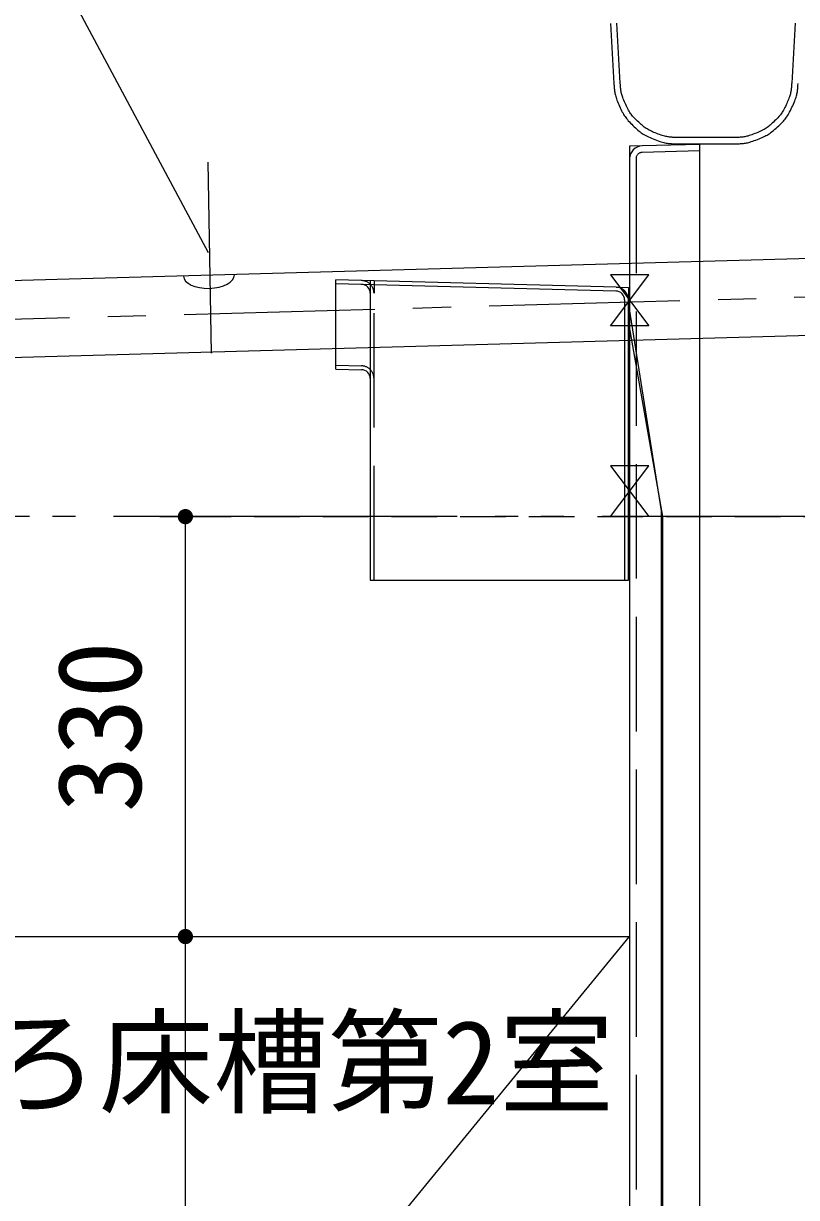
# Model space of a CAD drawing. Units: millimetres, scale not verified. Extents: x -8910 to 8910, y -6308 to 6308.
# Drawn here: x -4840 to -4233, y -2821 to -1899 of the extents above; entities that cross this region are included whole.
import ezdxf
from ezdxf.enums import TextEntityAlignment as Align

# ---------------------------------------------------------------- set-up
doc = ezdxf.new("R2010")
doc.units = ezdxf.units.MM
doc.header["$LTSCALE"] = 30
for name, pattern in [('CHAIN1', [8, 5, -1, 1, -1]), ('DASHED1', [1.8, 1.2, -0.6]), ('DASHED3', [4, 3, -1]), ('DOUBLE_CHAIN2', [12.8, 9, -1, 0.6, -0.6, 0.6, -1])]:
    doc.linetypes.add(name, pattern=pattern)
for name, color, linetype, lineweight in [('0-0_09', 3, 'Continuous', 25), ('0-1_躯体', 3, 'Continuous', 25), ('0-2_空気管', 3, 'Continuous', 25), ('0-3_製作', 5, 'Continuous', 25), ('0-5_文字', 7, 'Continuous', 25), ('0-A_寸法', 92, 'Continuous', 25), ('0-F_9-6_SUNPO', 4, 'Continuous', 25)]:
    doc.layers.add(name, color=color, linetype=linetype, lineweight=lineweight)
doc.styles.add('ＭＳ ゴシック', font='')
doc.styles.get('ＭＳ ゴシック').set_extended_font_data('MS Gothic')

msp = doc.modelspace()

# ---------------------------------------------------------------- linework, layer by layer
at = {"layer": '0-0_09', "linetype": 'DASHED3'}
for p, q in [((-4378.85, -1898.88), (-4376.22, -1946.02)), ((-4237.49, -1967.28), (-4236.87, -1966.03)), ((-4364.07, -1976.18), (-4363.18, -1977.13)), ((-4326.29, -1993.4), (-4280.37, -1993.4))]:
    msp.add_line(p, q, dxfattribs=at)
at = {"layer": '0-0_09'}
for p, q in [((-4371.23, -1945.75), (-4373.86, -1898.61)), ((-4233.84, -1898.61), (-4236.46, -1945.75))]:
    msp.add_line(p, q, dxfattribs=at)
for points in [[(-4376.22, -1946.02), (-4376.17, -1947.04), (-4376.15, -1947.48), (-4376.12, -1947.99), (-4376.08, -1948.58), (-4376.03, -1949.23), (-4375.97, -1949.92), (-4375.9, -1950.65), (-4375.81, -1951.41), (-4375.71, -1952.17), (-4375.59, -1952.93), (-4375.44, -1953.71), (-4375.27, -1954.5), (-4375.07, -1955.32), (-4374.83, -1956.19), (-4374.54, -1957.1), (-4374.22, -1958.07), (-4373.83, -1959.12), (-4373.4, -1960.24), (-4372.92, -1961.42), (-4372.4, -1962.63), (-4371.86, -1963.87), (-4371.3, -1965.09), (-4370.73, -1966.29), (-4370.17, -1967.43), (-4369.62, -1968.5), (-4369.09, -1969.48), (-4368.57, -1970.38), (-4368.05, -1971.23), (-4367.51, -1972.03), (-4366.94, -1972.82), (-4366.32, -1973.61), (-4365.65, -1974.43), (-4364.9, -1975.28), (-4364.07, -1976.18)], [(-4362.08, -1970.98), (-4362.64, -1970.25), (-4363.17, -1969.51), (-4363.68, -1968.72), (-4364.19, -1967.88), (-4364.72, -1966.96), (-4365.26, -1965.96), (-4365.81, -1964.89), (-4366.37, -1963.77), (-4366.93, -1962.62), (-4367.47, -1961.46), (-4367.98, -1960.32), (-4368.45, -1959.21), (-4368.88, -1958.15), (-4369.26, -1957.17), (-4369.58, -1956.25), (-4369.86, -1955.39), (-4370.1, -1954.57), (-4370.3, -1953.79), (-4370.47, -1953.04), (-4370.61, -1952.31), (-4370.73, -1951.59), (-4370.83, -1950.86), (-4370.92, -1950.15), (-4370.99, -1949.46), (-4371.05, -1948.8), (-4371.09, -1948.19), (-4371.13, -1947.63), (-4371.16, -1947.14), (-4371.23, -1945.75)], [(-4236.46, -1945.75), (-4236.51, -1946.68), (-4236.53, -1947.07), (-4236.56, -1947.53), (-4236.59, -1948.06), (-4236.64, -1948.65), (-4236.69, -1949.27), (-4236.76, -1949.93), (-4236.83, -1950.61), (-4236.93, -1951.29), (-4237.04, -1951.98), (-4237.17, -1952.68), (-4237.32, -1953.39), (-4237.5, -1954.13), (-4237.72, -1954.91), (-4237.98, -1955.73), (-4238.27, -1956.61), (-4238.61, -1957.55), (-4239.01, -1958.55), (-4239.44, -1959.62), (-4239.9, -1960.71), (-4240.39, -1961.82), (-4240.9, -1962.92), (-4241.41, -1964), (-4241.91, -1965.03), (-4242.41, -1965.99), (-4242.88, -1966.87), (-4243.35, -1967.68), (-4243.82, -1968.44), (-4244.31, -1969.17), (-4244.82, -1969.88), (-4245.38, -1970.59), (-4245.98, -1971.32), (-4246.66, -1972.09), (-4247.4, -1972.9), (-4248.2, -1973.75), (-4249.05, -1974.63), (-4249.93, -1975.5), (-4250.83, -1976.37), (-4251.72, -1977.21)], [(-4236.87, -1966.03), (-4236.25, -1964.75), (-4235.65, -1963.47), (-4235.09, -1962.2), (-4234.56, -1960.96), (-4234.08, -1959.79), (-4233.66, -1958.7), (-4233.3, -1957.68), (-4232.99, -1956.72), (-4232.73, -1955.81), (-4232.5, -1954.95), (-4232.31, -1954.12), (-4232.16, -1953.3), (-4232.02, -1952.5), (-4231.91, -1951.69), (-4231.82, -1950.9), (-4231.74, -1950.13), (-4231.68, -1949.4), (-4231.62, -1948.72), (-4231.58, -1948.1), (-4231.55, -1947.55), (-4231.47, -1946.02)], [(-4329.19, -1988.38), (-4329.82, -1988.36), (-4330.47, -1988.33), (-4331.16, -1988.28), (-4331.85, -1988.23), (-4332.54, -1988.15), (-4333.24, -1988.06), (-4333.96, -1987.94), (-4334.71, -1987.8), (-4335.5, -1987.62), (-4336.33, -1987.41), (-4337.22, -1987.16), (-4338.18, -1986.87), (-4339.21, -1986.53), (-4340.29, -1986.16), (-4341.41, -1985.75), (-4342.54, -1985.32), (-4343.67, -1984.87), (-4344.77, -1984.42), (-4345.82, -1983.97), (-4346.81, -1983.52), (-4347.71, -1983.09), (-4348.55, -1982.67), (-4349.34, -1982.24), (-4350.09, -1981.79), (-4350.82, -1981.32), (-4351.56, -1980.8), (-4352.32, -1980.23), (-4353.12, -1979.6), (-4353.97, -1978.9), (-4354.87, -1978.14), (-4355.78, -1977.34), (-4356.7, -1976.5), (-4357.62, -1975.66), (-4358.5, -1974.81), (-4359.35, -1973.98), (-4360.13, -1973.18), (-4360.84, -1972.42), (-4361.49, -1971.7), (-4362.08, -1970.98)], [(-4244.68, -1977.38), (-4243.81, -1976.49), (-4243.02, -1975.65), (-4242.3, -1974.84), (-4241.64, -1974.04), (-4241.02, -1973.24), (-4240.43, -1972.41), (-4239.86, -1971.54), (-4239.29, -1970.6), (-4238.71, -1969.58), (-4238.11, -1968.47), (-4237.49, -1967.28)], [(-4363.18, -1977.13), (-4362.23, -1978.1), (-4361.26, -1979.07), (-4360.26, -1980.03), (-4359.27, -1980.97), (-4358.3, -1981.86), (-4357.37, -1982.68), (-4356.49, -1983.42), (-4355.64, -1984.1), (-4354.81, -1984.71), (-4353.98, -1985.29), (-4353.12, -1985.83), (-4352.22, -1986.36), (-4351.25, -1986.88), (-4350.2, -1987.4), (-4349.06, -1987.95), (-4347.84, -1988.5), (-4346.56, -1989.06), (-4345.25, -1989.61), (-4343.94, -1990.14), (-4342.64, -1990.64), (-4341.38, -1991.1), (-4340.18, -1991.52), (-4339.07, -1991.88), (-4338.03, -1992.18), (-4337.06, -1992.44), (-4336.14, -1992.66), (-4335.27, -1992.84), (-4334.42, -1992.98), (-4333.6, -1993.1), (-4332.79, -1993.19), (-4331.98, -1993.26), (-4331.19, -1993.31), (-4330.42, -1993.35), (-4329.68, -1993.37), (-4329, -1993.39), (-4328.38, -1993.4), (-4327.83, -1993.4), (-4326.29, -1993.4)], [(-4251.72, -1977.21), (-4252.59, -1978.01), (-4253.43, -1978.75), (-4254.23, -1979.42), (-4254.99, -1980.03), (-4255.74, -1980.58), (-4256.49, -1981.1), (-4257.26, -1981.59), (-4258.07, -1982.06), (-4258.94, -1982.53), (-4259.88, -1983), (-4260.91, -1983.49), (-4262.01, -1983.99), (-4263.16, -1984.49), (-4264.34, -1984.99), (-4265.52, -1985.46), (-4266.69, -1985.91), (-4267.82, -1986.33), (-4268.9, -1986.7), (-4269.9, -1987.03), (-4270.84, -1987.31), (-4271.71, -1987.54), (-4272.54, -1987.73), (-4273.33, -1987.89), (-4274.08, -1988.02), (-4274.82, -1988.13), (-4275.55, -1988.21), (-4276.28, -1988.27), (-4277, -1988.32), (-4277.69, -1988.35), (-4278.35, -1988.38), (-4278.97, -1988.39), (-4279.53, -1988.4), (-4280.02, -1988.4), (-4281.4, -1988.4), (-4327.22, -1988.4), (-4327.61, -1988.4), (-4328.07, -1988.4), (-4328.6, -1988.39), (-4329.19, -1988.38)], [(-4280.37, -1993.4), (-4279.94, -1993.4), (-4279.42, -1993.4), (-4278.83, -1993.39), (-4278.19, -1993.38), (-4277.49, -1993.35), (-4276.76, -1993.32), (-4276, -1993.27), (-4275.23, -1993.21), (-4274.46, -1993.13), (-4273.68, -1993.02), (-4272.88, -1992.89), (-4272.05, -1992.73), (-4271.17, -1992.54), (-4270.25, -1992.3), (-4269.26, -1992.03), (-4268.2, -1991.7), (-4267.05, -1991.32), (-4265.85, -1990.91), (-4264.61, -1990.45), (-4263.35, -1989.97), (-4262.1, -1989.48), (-4260.87, -1988.98), (-4259.7, -1988.47), (-4258.61, -1987.98), (-4257.6, -1987.51), (-4256.67, -1987.03), (-4255.8, -1986.56), (-4254.96, -1986.06), (-4254.15, -1985.53), (-4253.32, -1984.96), (-4252.48, -1984.32), (-4251.59, -1983.62), (-4250.64, -1982.85), (-4249.65, -1982), (-4248.64, -1981.11), (-4247.61, -1980.18), (-4246.6, -1979.24), (-4245.61, -1978.3), (-4244.68, -1977.38)]]:
    msp.add_lwpolyline(points, dxfattribs=at)
at = {"layer": '0-1_躯体', "linetype": 'CHAIN1'}
for p, q in [((-4695.59, -2007.88), (-4692.65, -2172.45)), ((-5673.85, -2154.4), (-3889.85, -2104.4))]:
    msp.add_line(p, q, dxfattribs=at)
at = {"layer": '0-1_躯体'}
for p, q in [((-3889.85, -2074.35), (-5657.02, -2123.45)), ((-4594.85, -2170.4), (-4594.85, -2100.37)), ((-5672.45, -2184.37), (-3889.85, -2134.45)), ((-4594.85, -2170.4), (-4574.66, -2170.93))]:
    msp.add_line(p, q, dxfattribs=at)
at = {"layer": '0-1_躯体', "linetype": 'DOUBLE_CHAIN2'}
msp.add_line((-4564.85, -2101.16), (-4564.85, -2110.9), dxfattribs=at)
at = {"layer": '0-1_躯体', "linetype": 'DASHED3'}
msp.add_line((-4594.85, -2167.4), (-4574.59, -2167.93), dxfattribs=at)
msp.add_arc((-4574.85, -2110.9), 10, 0, 88.5, dxfattribs=at)
at = {"layer": '0-1_躯体'}
for centre in [(-4574.85, -2110.9), (-4574.85, -2177.92)]:
    msp.add_arc(centre, 7, 0, 88.5, dxfattribs=at)
at = {"layer": '0-1_躯体', "linetype": 'DOUBLE_CHAIN2'}
msp.add_arc((-4574.85, -2177.92), 10, 0, 88.5, dxfattribs=at)
at = {"layer": '0-1_躯体'}
msp.add_ellipse((-4694.64, -2097.04), major_axis=(19.99, 0.53), ratio=0.5, start_param=3.141593, end_param=6.283185, dxfattribs=at)
at = {"layer": '0-2_空気管', "linetype": 'CHAIN1'}
msp.add_line((-4723.85, -1485.75), (-4723.85, -1905.12), dxfattribs=at)
at = {"layer": '0-2_空気管', "linetype": 'DOUBLE_CHAIN2'}
for p, q in [((-4354.12, -1995.14), (-4363.85, -1995.4)), ((-4363.85, -1995.4), (-4363.85, -2005.14)), ((-4337.87, -2286.4), (-4363.85, -2137.35)), ((-3731.6, -2286.4), (-5919.62, -2286.4))]:
    msp.add_line(p, q, dxfattribs=at)
at = {"layer": '0-2_空気管'}
for p, q in [((-4308.69, -1993.96), (-4354.12, -1995.14)), ((-4308.85, -1993.96), (-4308.85, -3736.16)), ((-4363.85, -2005.14), (-4363.85, -3697.57)), ((-4374.59, -2106.14), (-4594.85, -2100.37)), ((-4374.66, -2109.14), (-4594.85, -2103.38)), ((-4567.85, -2101.08), (-4567.85, -2336.4)), ((-4378.85, -2136.4), (-4348.85, -2096.4)), ((-4348.85, -2096.4), (-4378.85, -2096.4)), ((-4367.85, -2116.14), (-4367.85, -2336.4)), ((-4364.85, -2336.4), (-4364.85, -2116.14)), ((-4338.85, -2281.81), (-4363.85, -2123.05)), ((-4378.85, -2286.4), (-4348.85, -2246.4)), ((-4348.85, -2246.4), (-4378.85, -2246.4)), ((-4338.85, -2843.4), (-4338.85, -2281.81)), ((-4337.87, -3731.32), (-4337.87, -2286.4)), ((-4567.85, -2336.4), (-4364.85, -2336.4))]:
    msp.add_line(p, q, dxfattribs=at)
at = {"layer": '0-2_空気管', "linetype": 'DASHED3'}
for p, q in [((-4308.85, -1998.96), (-4353.98, -2000.14)), ((-4358.85, -2005.14), (-4358.85, -3697.57)), ((-4564.85, -2336.4), (-4564.85, -2101.08))]:
    msp.add_line(p, q, dxfattribs=at)
at = {"layer": '0-2_空気管', "linetype": 'DASHED1'}
msp.add_line((-4713.16, -2286.4), (-4205.28, -2286.4), dxfattribs=at)
at = {"layer": '0-2_空気管'}
for points in [[(-4378.85, -2096.4), (-4348.85, -2136.4), (-4378.85, -2136.4)], [(-4378.85, -2246.4), (-4348.85, -2286.4), (-4378.85, -2286.4)]]:
    msp.add_lwpolyline(points, dxfattribs=at)
at = {"layer": '0-2_空気管', "linetype": 'DOUBLE_CHAIN2'}
msp.add_lwpolyline([(-4374.59, -2106.14), (-4364.85, -2106.4), (-4364.85, -2116.14)], dxfattribs=at)
at = {"layer": '0-2_空気管'}
for centre, radius, start, end in [((-4353.85, -2005.14), 10, 91.5, 180), ((-4374.85, -2116.14), 7, 0, 88.5), ((-4374.85, -2116.14), 10, 0, 88.5)]:
    msp.add_arc(centre, radius, start, end, dxfattribs=at)
at = {"layer": '0-2_空気管', "linetype": 'DASHED3'}
msp.add_arc((-4353.85, -2005.14), 5, 91.5, 180, dxfattribs=at)
at = {"layer": '0-3_製作', "color": 3}
for p in [(-5093.85, -2616.4), (-5093.85, -3506.4)]:
    msp.add_line(p, (-4363.85, -2616.4), dxfattribs=at)
at = {"layer": '0-5_文字', "color": 3}
msp.add_line((-4695.05, -2079.06), (-5001.55, -1506.13), dxfattribs=at)
at = {"layer": '0-A_寸法', "color": 3}
for p, q in [((-4733.16, -2286.4), (-4701.86, -2286.4)), ((-4733.16, -2616.4), (-4701.86, -2616.4))]:
    msp.add_line(p, q, dxfattribs=at)
at = {"layer": '0-A_寸法'}
for points in [[(-4719.14, -2286.02), (-4713.16, -2286.4), (-4719.16, -2286.4)], [(-4719.16, -2286.4), (-4716.98, -2291.02), (-4719.11, -2287.15)], [(-4719.16, -2286.4), (-4716.37, -2291.46), (-4716.98, -2291.02)], [(-4713.16, -2286.4), (-4716.37, -2291.46), (-4719.16, -2286.4)], [(-4719.05, -2285.27), (-4713.16, -2286.4), (-4719.14, -2286.02)], [(-4719.11, -2287.15), (-4717.53, -2290.51), (-4718.97, -2287.89)], [(-4719.11, -2287.15), (-4716.98, -2291.02), (-4717.53, -2290.51)], [(-4718.86, -2284.54), (-4713.16, -2286.4), (-4719.05, -2285.27)], [(-4718.97, -2287.89), (-4718.01, -2289.93), (-4718.74, -2288.61)], [(-4718.97, -2287.89), (-4717.53, -2290.51), (-4718.01, -2289.93)], [(-4718.59, -2283.84), (-4713.16, -2286.4), (-4718.86, -2284.54)], [(-4718.22, -2283.18), (-4713.16, -2286.4), (-4718.59, -2283.84)], [(-4717.78, -2282.57), (-4713.16, -2286.4), (-4718.22, -2283.18)], [(-4717.26, -2282.03), (-4713.16, -2286.4), (-4717.78, -2282.57)], [(-4716.68, -2281.54), (-4713.16, -2286.4), (-4717.26, -2282.03)], [(-4716.05, -2281.14), (-4713.16, -2286.4), (-4716.68, -2281.54)], [(-4713.16, -2286.4), (-4715.71, -2291.83), (-4716.37, -2291.46)], [(-4715.37, -2280.82), (-4713.16, -2286.4), (-4716.05, -2281.14)], [(-4713.16, -2286.4), (-4715.01, -2292.11), (-4715.71, -2291.83)], [(-4715.37, -2280.82), (-4713.16, -2280.4), (-4713.16, -2286.4)], [(-4714.65, -2280.59), (-4713.16, -2280.4), (-4715.37, -2280.82)], [(-4713.16, -2286.4), (-4714.28, -2292.29), (-4715.01, -2292.11)], [(-4713.91, -2280.45), (-4713.16, -2280.4), (-4714.65, -2280.59)], [(-4713.16, -2286.4), (-4713.53, -2292.39), (-4714.28, -2292.29)], [(-4713.16, -2286.4), (-4713.16, -2292.4), (-4713.53, -2292.39)], [(-4713.16, -2280.4), (-4707.16, -2286.4), (-4713.16, -2286.4)], [(-4712.78, -2280.41), (-4707.16, -2286.4), (-4713.16, -2280.4)], [(-4713.16, -2286.4), (-4712.4, -2292.35), (-4713.16, -2292.4)], [(-4713.16, -2286.4), (-4711.66, -2292.21), (-4712.4, -2292.35)], [(-4713.16, -2286.4), (-4710.95, -2291.98), (-4711.66, -2292.21)], [(-4713.16, -2286.4), (-4710.27, -2291.66), (-4710.95, -2291.98)], [(-4707.16, -2286.4), (-4710.27, -2291.66), (-4713.16, -2286.4)], [(-4712.03, -2280.51), (-4707.16, -2286.4), (-4712.78, -2280.41)], [(-4711.3, -2280.69), (-4707.16, -2286.4), (-4712.03, -2280.51)], [(-4710.6, -2280.97), (-4707.16, -2286.4), (-4711.3, -2280.69)], [(-4709.94, -2281.33), (-4707.16, -2286.4), (-4710.6, -2280.97)], [(-4707.16, -2286.4), (-4709.63, -2291.25), (-4710.27, -2291.66)], [(-4709.33, -2281.78), (-4707.16, -2286.4), (-4709.94, -2281.33)], [(-4707.16, -2286.4), (-4709.05, -2290.77), (-4709.63, -2291.25)], [(-4709.33, -2281.78), (-4707.2, -2285.65), (-4707.16, -2286.4)], [(-4708.78, -2282.29), (-4707.2, -2285.65), (-4709.33, -2281.78)], [(-4707.16, -2286.4), (-4708.53, -2290.22), (-4709.05, -2290.77)], [(-4708.78, -2282.29), (-4707.35, -2284.91), (-4707.2, -2285.65)], [(-4708.3, -2282.87), (-4707.35, -2284.91), (-4708.78, -2282.29)], [(-4707.16, -2286.4), (-4708.09, -2289.61), (-4708.53, -2290.22)], [(-4708.3, -2282.87), (-4707.58, -2284.19), (-4707.35, -2284.91)], [(-4707.9, -2283.51), (-4707.58, -2284.19), (-4708.3, -2282.87)], [(-4707.16, -2286.4), (-4707.73, -2288.95), (-4708.09, -2289.61)], [(-4707.16, -2286.4), (-4707.45, -2288.25), (-4707.73, -2288.95)], [(-4707.16, -2286.4), (-4707.26, -2287.52), (-4707.45, -2288.25)], [(-4707.16, -2286.4), (-4707.17, -2286.78), (-4707.26, -2287.52)], [(-4718.74, -2288.61), (-4718.01, -2289.93), (-4718.41, -2289.29)], [(-4716.05, -2611.14), (-4713.16, -2610.4), (-4713.16, -2616.4)], [(-4715.37, -2610.82), (-4713.16, -2610.4), (-4716.05, -2611.14)], [(-4714.65, -2610.59), (-4713.16, -2610.4), (-4715.37, -2610.82)], [(-4713.91, -2610.45), (-4713.16, -2610.4), (-4714.65, -2610.59)], [(-4713.16, -2610.4), (-4707.16, -2616.4), (-4713.16, -2616.4)], [(-4712.78, -2610.41), (-4707.16, -2616.4), (-4713.16, -2610.4)], [(-4712.03, -2610.51), (-4707.16, -2616.4), (-4712.78, -2610.41)], [(-4711.3, -2610.69), (-4707.16, -2616.4), (-4712.03, -2610.51)], [(-4710.6, -2610.97), (-4707.16, -2616.4), (-4711.3, -2610.69)], [(-4719.14, -2616.02), (-4713.16, -2616.4), (-4719.16, -2616.4)], [(-4719.16, -2616.4), (-4716.37, -2621.47), (-4719.11, -2617.15)], [(-4719.16, -2616.4), (-4715.71, -2621.83), (-4716.37, -2621.47)], [(-4713.16, -2616.4), (-4715.71, -2621.83), (-4719.16, -2616.4)], [(-4719.05, -2615.28), (-4713.16, -2616.4), (-4719.14, -2616.02)], [(-4719.11, -2617.15), (-4716.98, -2621.02), (-4718.97, -2617.89)], [(-4719.11, -2617.15), (-4716.37, -2621.47), (-4716.98, -2621.02)], [(-4718.86, -2614.55), (-4713.16, -2616.4), (-4719.05, -2615.28)], [(-4718.97, -2617.89), (-4717.53, -2620.51), (-4718.74, -2618.61)], [(-4718.97, -2617.89), (-4716.98, -2621.02), (-4717.53, -2620.51)], [(-4718.59, -2613.85), (-4713.16, -2616.4), (-4718.86, -2614.55)], [(-4718.74, -2618.61), (-4718.01, -2619.93), (-4718.41, -2619.29)], [(-4718.74, -2618.61), (-4717.53, -2620.51), (-4718.01, -2619.93)], [(-4718.22, -2613.18), (-4713.16, -2616.4), (-4718.59, -2613.85)], [(-4717.78, -2612.58), (-4713.16, -2616.4), (-4718.22, -2613.18)], [(-4717.26, -2612.03), (-4713.16, -2616.4), (-4717.78, -2612.58)], [(-4716.68, -2611.55), (-4713.16, -2616.4), (-4717.26, -2612.03)], [(-4716.05, -2611.14), (-4713.16, -2616.4), (-4716.68, -2611.55)], [(-4713.16, -2616.4), (-4715.01, -2622.11), (-4715.71, -2621.83)], [(-4713.16, -2616.4), (-4714.28, -2622.29), (-4715.01, -2622.11)], [(-4713.16, -2616.4), (-4713.53, -2622.39), (-4714.28, -2622.29)], [(-4713.16, -2616.4), (-4713.16, -2622.4), (-4713.53, -2622.39)], [(-4713.16, -2616.4), (-4712.4, -2622.35), (-4713.16, -2622.4)], [(-4713.16, -2616.4), (-4711.66, -2622.21), (-4712.4, -2622.35)], [(-4713.16, -2616.4), (-4710.95, -2621.98), (-4711.66, -2622.21)], [(-4713.16, -2616.4), (-4710.27, -2621.66), (-4710.95, -2621.98)], [(-4713.16, -2616.4), (-4709.63, -2621.25), (-4710.27, -2621.66)], [(-4707.16, -2616.4), (-4709.63, -2621.25), (-4713.16, -2616.4)], [(-4709.94, -2611.33), (-4707.16, -2616.4), (-4710.6, -2610.97)], [(-4709.94, -2611.33), (-4707.2, -2615.65), (-4707.16, -2616.4)], [(-4709.33, -2611.78), (-4707.2, -2615.65), (-4709.94, -2611.33)], [(-4707.16, -2616.4), (-4709.05, -2620.77), (-4709.63, -2621.25)], [(-4709.33, -2611.78), (-4707.35, -2614.91), (-4707.2, -2615.65)], [(-4708.78, -2612.29), (-4707.35, -2614.91), (-4709.33, -2611.78)], [(-4707.16, -2616.4), (-4708.53, -2620.22), (-4709.05, -2620.77)], [(-4708.78, -2612.29), (-4707.58, -2614.19), (-4707.35, -2614.91)], [(-4708.3, -2612.87), (-4707.58, -2614.19), (-4708.78, -2612.29)], [(-4707.16, -2616.4), (-4708.09, -2619.61), (-4708.53, -2620.22)], [(-4708.3, -2612.87), (-4707.9, -2613.51), (-4707.58, -2614.19)], [(-4707.16, -2616.4), (-4707.73, -2618.95), (-4708.09, -2619.61)], [(-4707.16, -2616.4), (-4707.45, -2618.25), (-4707.73, -2618.95)], [(-4707.16, -2616.4), (-4707.26, -2617.52), (-4707.45, -2618.25)], [(-4707.16, -2616.4), (-4707.17, -2616.78), (-4707.26, -2617.52)]]:
    msp.add_solid(points, dxfattribs=at)
at = {"layer": '0-F_9-6_SUNPO'}
for p, q in [((-4713.16, -2616.4), (-4713.16, -2286.4)), ((-4713.16, -3506.4), (-4713.16, -2616.4))]:
    msp.add_line(p, q, dxfattribs=at)

# ---------------------------------------------------------------- texts
at = {"layer": '0-5_文字', "color": 4, "style": 'ＭＳ ゴシック'}
msp.add_text('嫌気ろ床槽第2室', height=65.98, dxfattribs=at).set_placement((-5051.17, -2767.95), align=Align.BOTTOM_LEFT)
at = {"layer": '0-A_寸法', "color": 4, "style": 'ＭＳ ゴシック'}
msp.add_text('330', height=65.98, rotation=90, dxfattribs=at).set_placement((-4728.16, -2518.9), align=Align.BOTTOM_LEFT)

doc.saveas('drawing.dxf')
